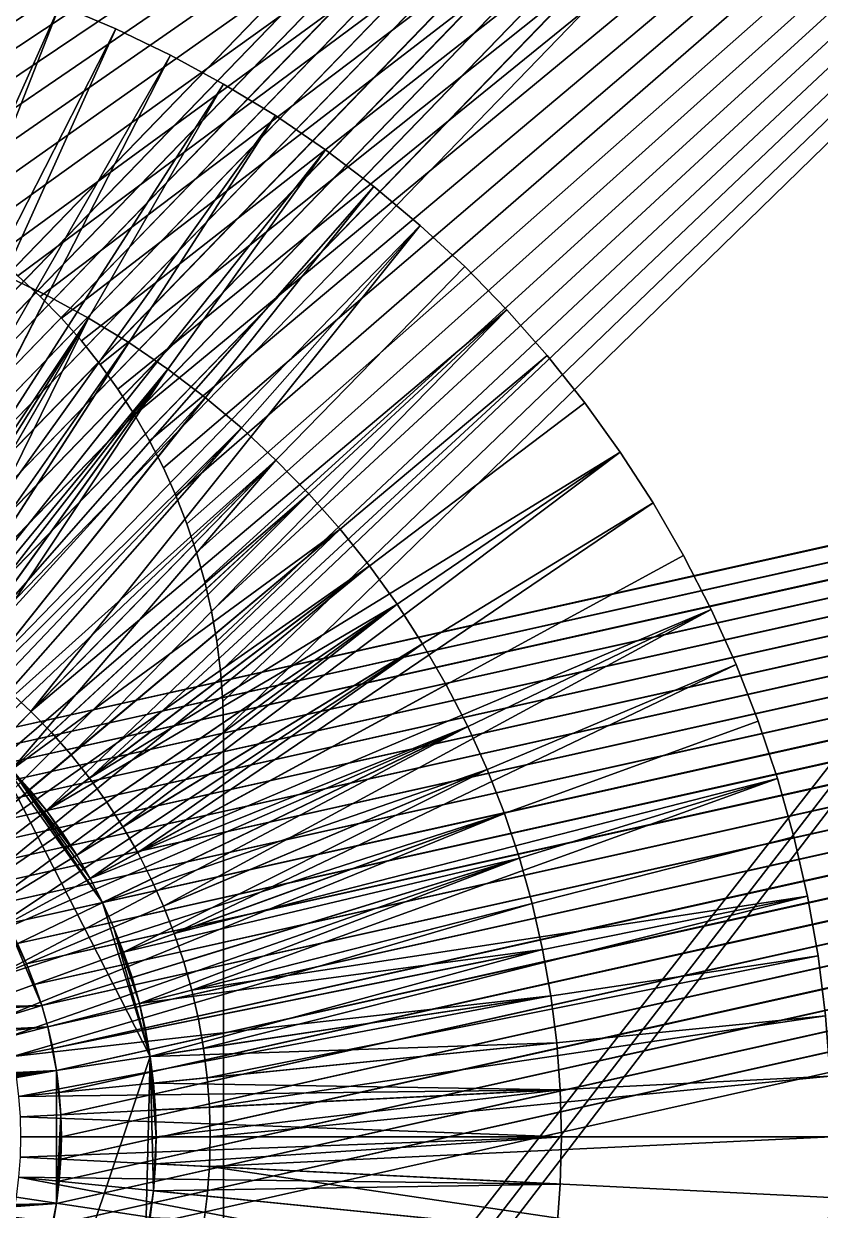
# Model space of a CAD drawing. Header units: millimetres. Extents: x 0 to 520, y -2 to 382.
# Drawn here: x 336.51 to 339.458, y 36.728 to 41.12 of the extents above; entities that cross this region are included whole.
import ezdxf

# ---------------------------------------------------------------- set-up
doc = ezdxf.new("R2010")
doc.units = ezdxf.units.MM

msp = doc.modelspace()

# ---------------------------------------------------------------- linework, layer by layer
at = {"layer": 'BRASS', "color": 52}
for points in [[(509.2, 369.2, 103), (10.8, 369.2, 103), (10.8, 10.8, 103)], [(509.2, 369.2, 103), (10.8, 10.8, 103), (509.2, 10.8, 103)], [(334.9589, 38.6495, 86), (334.9589, 341.3505, 86), (481.35, 190, 86)], [(334.9589, 38.6495, 86), (481.35, 190, 86), (481.3521, 189.9178, 86)], [(334.9589, 38.6495, 86), (481.3521, 189.9178, 86), (335.0411, 38.6495, 86)], [(335.0411, 38.6495, 86), (481.3521, 189.9178, 86), (481.3582, 189.8357, 86)], [(335.0411, 38.6495, 86), (481.3582, 189.8357, 86), (335.1233, 38.6454, 86)], [(335.1233, 38.6454, 86), (481.3582, 189.8357, 86), (481.3684, 189.7541, 86)], [(335.1233, 38.6454, 86), (481.3684, 189.7541, 86), (335.2052, 38.6372, 86)], [(335.2052, 38.6372, 86), (481.3684, 189.7541, 86), (481.3827, 189.6731, 86)], [(335.2052, 38.6372, 86), (481.3827, 189.6731, 86), (335.2865, 38.6249, 86)], [(335.2865, 38.6249, 86), (481.3827, 189.6731, 86), (481.401, 189.5929, 86)], [(335.2865, 38.6249, 86), (481.401, 189.5929, 86), (335.3672, 38.6086, 86)], [(335.3672, 38.6086, 86), (481.401, 189.5929, 86), (481.4233, 189.5137, 86)], [(335.3672, 38.6086, 86), (481.4233, 189.5137, 86), (335.4469, 38.5883, 86)], [(335.4469, 38.5883, 86), (481.4233, 189.5137, 86), (481.4495, 189.4357, 86)], [(335.4469, 38.5883, 86), (481.4495, 189.4357, 86), (335.5255, 38.5641, 86)], [(335.5255, 38.5641, 86), (481.4495, 189.4357, 86), (481.4796, 189.3591, 86)], [(335.5255, 38.5641, 86), (481.4796, 189.3591, 86), (335.6028, 38.5359, 86)], [(335.6028, 38.5359, 86), (481.4796, 189.3591, 86), (481.5134, 189.2841, 86)], [(335.6028, 38.5359, 86), (481.5134, 189.2841, 86), (335.6786, 38.504, 86)], [(335.6786, 38.504, 86), (481.5134, 189.2841, 86), (481.5509, 189.2109, 86)], [(335.6786, 38.504, 86), (481.5509, 189.2109, 86), (335.7527, 38.4683, 86)], [(335.7527, 38.4683, 86), (481.5509, 189.2109, 86), (481.5921, 189.1396, 86)], [(335.7527, 38.4683, 86), (481.5921, 189.1396, 86), (335.825, 38.4289, 86)], [(335.825, 38.4289, 86), (481.5921, 189.1396, 86), (481.6367, 189.0705, 86)], [(335.825, 38.4289, 86), (481.6367, 189.0705, 86), (335.8952, 38.386, 86)], [(335.8952, 38.386, 86), (481.6367, 189.0705, 86), (481.6367, 70.9295, 86)], [(335.8952, 38.386, 86), (481.6367, 70.9295, 86), (481.5921, 70.8604, 86)], [(335.8952, 38.386, 86), (481.5921, 70.8604, 86), (335.9632, 38.3397, 86)], [(335.9632, 38.3397, 86), (481.5921, 70.8604, 86), (481.5509, 70.7891, 86)], [(335.9632, 38.3397, 86), (481.5509, 70.7891, 86), (336.0288, 38.29, 86)], [(336.0288, 38.29, 86), (481.5509, 70.7891, 86), (481.5134, 70.7159, 86)], [(336.0288, 38.29, 86), (481.5134, 70.7159, 86), (336.0918, 38.2371, 86)], [(336.0918, 38.2371, 86), (481.5134, 70.7159, 86), (481.4796, 70.6409, 86)], [(336.0918, 38.2371, 86), (481.4796, 70.6409, 86), (336.1521, 38.1812, 86)], [(336.1521, 38.1812, 86), (481.4796, 70.6409, 86), (481.4495, 70.5643, 86)], [(336.1521, 38.1812, 86), (481.4495, 70.5643, 86), (336.2095, 38.1223, 86)], [(336.2095, 38.1223, 86), (481.4495, 70.5643, 86), (481.4233, 70.4863, 86)], [(336.2095, 38.1223, 86), (481.4233, 70.4863, 86), (336.264, 38.0606, 86)], [(336.264, 38.0606, 86), (481.4233, 70.4863, 86), (481.401, 70.4071, 86)], [(336.264, 38.0606, 86), (481.401, 70.4071, 86), (336.3153, 37.9963, 86)], [(336.3153, 37.9963, 86), (481.401, 70.4071, 86), (481.3827, 70.3269, 86)], [(336.3153, 37.9963, 86), (481.3827, 70.3269, 86), (336.3633, 37.9295, 86)], [(336.3633, 37.9295, 86), (481.3827, 70.3269, 86), (481.3684, 70.2459, 86)], [(336.3633, 37.9295, 86), (481.3684, 70.2459, 86), (336.4079, 37.8604, 86)], [(336.4079, 37.8604, 86), (481.3684, 70.2459, 86), (481.3582, 70.1643, 86)], [(336.4079, 37.8604, 86), (481.3582, 70.1643, 86), (336.4491, 37.7891, 86)], [(336.4491, 37.7891, 86), (481.3582, 70.1643, 86), (481.3521, 70.0822, 86)], [(336.4491, 37.7891, 86), (481.3521, 70.0822, 86), (336.4866, 37.7159, 86)], [(336.4866, 37.7159, 86), (481.3521, 70.0822, 86), (481.35, 70, 86)], [(336.4866, 37.7159, 86), (481.35, 70, 86), (336.5204, 37.6409, 86)], [(336.5204, 37.6409, 86), (481.35, 70, 86), (481.3521, 69.9178, 86)], [(336.5204, 37.6409, 86), (481.3521, 69.9178, 86), (336.5505, 37.5643, 86)], [(336.5505, 37.5643, 86), (481.3521, 69.9178, 86), (481.3582, 69.8357, 86)], [(336.5505, 37.5643, 86), (481.3582, 69.8357, 86), (336.5767, 37.4863, 86)], [(336.5767, 37.4863, 86), (481.3582, 69.8357, 86), (481.3684, 69.7541, 86)], [(336.5767, 37.4863, 86), (481.3684, 69.7541, 86), (336.599, 37.4071, 86)], [(336.599, 37.4071, 86), (481.3684, 69.7541, 86), (481.3827, 69.6731, 86)], [(336.599, 37.4071, 86), (481.3827, 69.6731, 86), (336.6173, 37.3269, 86)], [(336.6173, 37.3269, 86), (481.3827, 69.6731, 86), (481.401, 69.5929, 86)], [(336.6173, 37.3269, 86), (481.401, 69.5929, 86), (336.6316, 37.2459, 86)], [(336.6316, 37.2459, 86), (481.401, 69.5929, 86), (481.4233, 69.5137, 86)], [(336.6316, 37.2459, 86), (481.4233, 69.5137, 86), (336.6418, 37.1643, 86)], [(336.6418, 37.1643, 86), (481.4233, 69.5137, 86), (481.4495, 69.4357, 86)], [(336.6418, 37.1643, 86), (481.4495, 69.4357, 86), (336.6479, 37.0822, 86)], [(336.6479, 37.0822, 86), (481.4495, 69.4357, 86), (481.4796, 69.3591, 86)], [(336.6479, 37.0822, 86), (481.4796, 69.3591, 86), (336.65, 37, 86)], [(336.65, 37, 86), (481.4796, 69.3591, 86), (481.5134, 69.2841, 86)], [(336.65, 37, 86), (481.5134, 69.2841, 86), (336.6479, 36.9178, 86)], [(336.6479, 36.9178, 86), (481.5134, 69.2841, 86), (481.5509, 69.2109, 86)], [(336.6418, 36.8357, 86), (481.5509, 69.2109, 86), (481.5921, 69.1396, 86)], [(336.6479, 36.9178, 86), (481.5509, 69.2109, 86), (336.6418, 36.8357, 86)], [(336.6316, 36.7541, 86), (481.5921, 69.1396, 86), (481.6367, 69.0705, 86)], [(336.6418, 36.8357, 86), (481.5921, 69.1396, 86), (336.6316, 36.7541, 86)], [(336.6173, 36.6731, 86), (481.6367, 69.0705, 86), (481.6847, 69.0037, 86)], [(336.6316, 36.7541, 86), (481.6367, 69.0705, 86), (336.6173, 36.6731, 86)], [(336.599, 36.5929, 86), (481.6847, 69.0037, 86), (499.5, 20.5, 86)], [(336.6173, 36.6731, 86), (481.6847, 69.0037, 86), (336.599, 36.5929, 86)], [(333.401, 37.4071, 92), (336.4491, 37.7891, 92), (336.5767, 37.4863, 92)], [(336.5204, 37.6409, 92), (336.4491, 37.7891, 92), (336.4866, 37.7159, 92)], [(336.5767, 37.4863, 92), (336.4491, 37.7891, 92), (336.5204, 37.6409, 92)], [(336.5204, 37.6409, 86), (336.5204, 37.6409, 92), (336.4866, 37.7159, 86)], [(336.5204, 37.6409, 92), (336.4866, 37.7159, 92), (336.4866, 37.7159, 86)], [(336.5505, 37.5643, 86), (336.5204, 37.6409, 92), (336.5204, 37.6409, 86)], [(336.5505, 37.5643, 92), (336.5204, 37.6409, 92), (336.5505, 37.5643, 86)], [(336.5767, 37.4863, 92), (336.5204, 37.6409, 92), (336.5505, 37.5643, 92)], [(336.5767, 37.4863, 86), (336.5767, 37.4863, 92), (336.5505, 37.5643, 86)], [(336.5767, 37.4863, 92), (336.5505, 37.5643, 92), (336.5505, 37.5643, 86)], [(333.3684, 37.2459, 92), (336.5767, 37.4863, 92), (336.599, 37.4071, 92)], [(333.3827, 37.3269, 92), (336.5767, 37.4863, 92), (333.3684, 37.2459, 92)], [(333.401, 37.4071, 92), (336.5767, 37.4863, 92), (333.3827, 37.3269, 92)], [(336.599, 37.4071, 86), (336.599, 37.4071, 92), (336.5767, 37.4863, 86)], [(336.599, 37.4071, 92), (336.5767, 37.4863, 92), (336.5767, 37.4863, 86)], [(333.3684, 37.2459, 92), (336.599, 37.4071, 92), (333.3521, 37.0822, 92)], [(333.3521, 37.0822, 92), (336.599, 37.4071, 92), (336.6316, 37.2459, 92)], [(336.6173, 37.3269, 86), (336.6173, 37.3269, 92), (336.599, 37.4071, 86)], [(336.6173, 37.3269, 92), (336.599, 37.4071, 92), (336.599, 37.4071, 86)], [(336.6316, 37.2459, 92), (336.599, 37.4071, 92), (336.6173, 37.3269, 92)], [(336.6316, 37.2459, 86), (336.6316, 37.2459, 92), (336.6173, 37.3269, 86)], [(336.6316, 37.2459, 92), (336.6173, 37.3269, 92), (336.6173, 37.3269, 86)], [(333.3521, 37.0822, 92), (336.6316, 37.2459, 92), (333.35, 37, 92)], [(333.35, 37, 92), (336.6316, 37.2459, 92), (333.3521, 36.9178, 92)], [(333.3521, 36.9178, 92), (336.6316, 37.2459, 92), (333.3582, 36.8357, 92)], [(333.3582, 36.8357, 92), (336.6316, 37.2459, 92), (333.3684, 36.7541, 92)], [(333.3684, 36.7541, 92), (336.6316, 37.2459, 92), (333.3827, 36.6731, 92)], [(333.3827, 36.6731, 92), (336.6316, 37.2459, 92), (336.6316, 36.7541, 92)], [(336.6418, 37.1643, 86), (336.6418, 37.1643, 92), (336.6316, 37.2459, 86)], [(336.6418, 37.1643, 92), (336.6316, 37.2459, 92), (336.6316, 37.2459, 86)], [(336.6479, 37.0822, 92), (336.6316, 37.2459, 92), (336.6418, 37.1643, 92)], [(336.6316, 36.7541, 92), (336.6316, 37.2459, 92), (336.6479, 37.0822, 92)], [(336.6479, 37.0822, 86), (336.6418, 37.1643, 92), (336.6418, 37.1643, 86)], [(336.6479, 37.0822, 92), (336.6418, 37.1643, 92), (336.6479, 37.0822, 86)], [(336.6316, 36.7541, 92), (336.6479, 37.0822, 92), (336.6418, 36.8357, 92)], [(336.6418, 36.8357, 92), (336.6479, 37.0822, 92), (336.65, 37, 92)], [(336.65, 37, 92), (336.6479, 37.0822, 92), (336.65, 37, 86)], [(336.65, 37, 86), (336.6479, 37.0822, 92), (336.6479, 37.0822, 86)], [(336.6418, 36.8357, 92), (336.65, 37, 92), (336.6479, 36.9178, 92)], [(336.6479, 36.9178, 86), (336.65, 37, 92), (336.65, 37, 86)], [(336.6479, 36.9178, 92), (336.65, 37, 92), (336.6479, 36.9178, 86)], [(336.6418, 36.8357, 92), (336.6479, 36.9178, 92), (336.6418, 36.8357, 86)], [(336.6418, 36.8357, 86), (336.6479, 36.9178, 92), (336.6479, 36.9178, 86)], [(336.6316, 36.7541, 86), (336.6418, 36.8357, 92), (336.6418, 36.8357, 86)], [(336.6316, 36.7541, 92), (336.6418, 36.8357, 92), (336.6316, 36.7541, 86)], [(333.3827, 36.6731, 92), (336.6316, 36.7541, 92), (333.401, 36.5929, 92)], [(333.401, 36.5929, 92), (336.6316, 36.7541, 92), (333.4233, 36.5137, 92)], [(333.4233, 36.5137, 92), (336.6316, 36.7541, 92), (336.599, 36.5929, 92)], [(336.599, 36.5929, 92), (336.6316, 36.7541, 92), (336.6173, 36.6731, 92)], [(336.6173, 36.6731, 92), (336.6316, 36.7541, 92), (336.6173, 36.6731, 86)], [(336.6173, 36.6731, 86), (336.6316, 36.7541, 92), (336.6316, 36.7541, 86)]]:
    msp.add_3dface(points, dxfattribs=at)
at = {"layer": 'STEEL', "color": 8}
for points in [[(323, 48, 83), (347, 48, 83), (335.0561, 40.7493, 83)], [(347, 48, 86), (323, 48, 86), (335.0561, 40.7493, 86)], [(335.0561, 40.7493, 83), (347, 48, 83), (335.1681, 40.7437, 83)], [(347, 48, 86), (335.0561, 40.7493, 86), (335.1681, 40.7437, 86)], [(335.1681, 40.7437, 83), (347, 48, 83), (335.2798, 40.7325, 83)], [(347, 48, 86), (335.1681, 40.7437, 86), (335.2798, 40.7325, 86)], [(335.2798, 40.7325, 83), (347, 48, 83), (335.3907, 40.7158, 83)], [(347, 48, 86), (335.2798, 40.7325, 86), (335.3907, 40.7158, 86)], [(335.3907, 40.7158, 83), (347, 48, 83), (335.5007, 40.6936, 83)], [(347, 48, 86), (335.3907, 40.7158, 86), (335.5007, 40.6936, 86)], [(335.5007, 40.6936, 83), (347, 48, 83), (335.6094, 40.6659, 83)], [(347, 48, 86), (335.5007, 40.6936, 86), (335.6094, 40.6659, 86)], [(335.6094, 40.6659, 83), (347, 48, 83), (335.7166, 40.6328, 83)], [(347, 48, 86), (335.6094, 40.6659, 86), (335.7166, 40.6328, 86)], [(335.7166, 40.6328, 83), (347, 48, 83), (335.822, 40.5945, 83)], [(347, 48, 86), (335.7166, 40.6328, 86), (335.822, 40.5945, 86)], [(335.822, 40.5945, 83), (347, 48, 83), (335.9254, 40.5509, 83)], [(347, 48, 86), (335.822, 40.5945, 86), (335.9254, 40.5509, 86)], [(335.9254, 40.5509, 83), (347, 48, 83), (336.0265, 40.5022, 83)], [(347, 48, 86), (335.9254, 40.5509, 86), (336.0265, 40.5022, 86)], [(336.0265, 40.5022, 83), (347, 48, 83), (336.125, 40.4486, 83)], [(347, 48, 86), (336.0265, 40.5022, 86), (336.125, 40.4486, 86)], [(336.125, 40.4486, 83), (347, 48, 83), (336.2207, 40.3901, 83)], [(347, 48, 86), (336.125, 40.4486, 86), (336.2207, 40.3901, 86)], [(336.2207, 40.3901, 83), (347, 48, 83), (336.3134, 40.3269, 83)], [(347, 48, 86), (336.2207, 40.3901, 86), (336.3134, 40.3269, 86)], [(336.3134, 40.3269, 83), (347, 48, 83), (336.4029, 40.2591, 83)], [(347, 48, 86), (336.3134, 40.3269, 86), (336.4029, 40.2591, 86)], [(336.4029, 40.2591, 83), (347, 48, 83), (336.4888, 40.187, 83)], [(347, 48, 86), (336.4029, 40.2591, 86), (336.4888, 40.187, 86)], [(336.4888, 40.187, 83), (347, 48, 83), (336.571, 40.1107, 83)], [(347, 48, 86), (336.4888, 40.187, 86), (336.571, 40.1107, 86)], [(336.571, 40.1107, 83), (347, 48, 83), (336.6494, 40.0304, 83)], [(347, 48, 86), (336.571, 40.1107, 86), (336.6494, 40.0304, 86)], [(336.6494, 40.0304, 83), (347, 48, 83), (336.7236, 39.9463, 83)], [(347, 48, 86), (336.6494, 40.0304, 86), (336.7236, 39.9463, 86)], [(336.7236, 39.9463, 83), (347, 48, 83), (336.7935, 39.8586, 83)], [(347, 48, 86), (336.7236, 39.9463, 86), (336.7935, 39.8586, 86)], [(336.7935, 39.8586, 83), (347, 48, 83), (336.859, 39.7675, 83)], [(347, 48, 86), (336.7935, 39.8586, 86), (336.859, 39.7675, 86)], [(336.859, 39.7675, 83), (347, 48, 83), (336.9199, 39.6732, 83)], [(347, 48, 86), (336.859, 39.7675, 86), (336.9199, 39.6732, 86)], [(336.9199, 39.6732, 83), (347, 48, 83), (336.976, 39.5761, 83)], [(347, 48, 86), (336.9199, 39.6732, 86), (336.976, 39.5761, 86)], [(336.976, 39.5761, 83), (347, 48, 83), (337.0272, 39.4762, 83)], [(347, 48, 86), (336.976, 39.5761, 86), (337.0272, 39.4762, 86)], [(337.0272, 39.4762, 83), (347, 48, 83), (337.0733, 39.374, 83)], [(347, 48, 86), (337.0272, 39.4762, 86), (337.0733, 39.374, 86)], [(337.0733, 39.374, 83), (347, 48, 83), (337.1143, 39.2695, 83)], [(347, 48, 86), (337.0733, 39.374, 86), (337.1143, 39.2695, 86)], [(337.1143, 39.2695, 83), (347, 48, 83), (337.15, 39.1632, 83)], [(347, 48, 86), (337.1143, 39.2695, 86), (337.15, 39.1632, 86)], [(337.15, 39.1632, 83), (347, 48, 83), (337.1804, 39.0552, 83)], [(347, 48, 86), (337.15, 39.1632, 86), (337.1804, 39.0552, 86)], [(337.1804, 39.0552, 83), (347, 48, 83), (337.2054, 38.9458, 83)], [(347, 48, 86), (337.1804, 39.0552, 86), (337.2054, 38.9458, 86)], [(337.2054, 38.9458, 83), (347, 48, 83), (337.2249, 38.8353, 83)], [(347, 48, 86), (337.2054, 38.9458, 86), (337.2249, 38.8353, 86)], [(337.2249, 38.8353, 83), (347, 48, 83), (337.2388, 38.724, 83)], [(347, 48, 86), (337.2249, 38.8353, 86), (337.2388, 38.724, 86)], [(337.2388, 38.724, 83), (347, 48, 83), (337.2472, 38.6122, 83)], [(347, 48, 86), (337.2472, 35.3878, 86), (337.2388, 35.276, 86)], [(347, 48, 86), (337.2388, 38.724, 86), (337.2472, 38.6122, 86)], [(347, 48, 86), (337.2388, 35.276, 86), (347, 20, 86)], [(337.2472, 38.6122, 83), (347, 48, 83), (337.25, 38.5, 83)], [(347, 48, 86), (337.25, 35.5, 86), (337.2472, 35.3878, 86)], [(347, 48, 86), (337.2472, 38.6122, 86), (337.25, 38.5, 86)], [(337.25, 38.5, 83), (347, 48, 83), (337.25, 35.5, 83)], [(337.25, 35.5, 83), (347, 48, 83), (347, 23, 83)], [(347, 48, 86), (337.25, 38.5, 86), (337.25, 35.5, 86)], [(336.644, 41.1889, 83), (336.4332, 41.2657, 83), (335.7007, 39.0854, 83)], [(336.4332, 41.2657, 82), (336.644, 41.1889, 82), (335.7007, 39.0854, 82)], [(336.644, 41.1889, 83), (335.7007, 39.0854, 83), (335.8038, 39.0479, 83)], [(335.7007, 39.0854, 82), (336.644, 41.1889, 82), (335.8038, 39.0479, 82)], [(336.8508, 41.1018, 83), (336.644, 41.1889, 83), (335.8038, 39.0479, 83)], [(336.644, 41.1889, 82), (336.8508, 41.1018, 82), (335.8038, 39.0479, 82)], [(336.644, 41.1889, 83), (336.8508, 41.1018, 82), (336.644, 41.1889, 82)], [(336.644, 41.1889, 83), (336.8508, 41.1018, 83), (336.8508, 41.1018, 82)], [(336.8508, 41.1018, 83), (335.8038, 39.0479, 83), (335.9048, 39.0053, 83)], [(335.8038, 39.0479, 82), (336.8508, 41.1018, 82), (335.9048, 39.0053, 82)], [(337.0529, 41.0044, 83), (336.8508, 41.1018, 83), (335.9048, 39.0053, 83)], [(336.8508, 41.1018, 82), (337.0529, 41.0044, 82), (335.9048, 39.0053, 82)], [(336.8508, 41.1018, 83), (337.0529, 41.0044, 82), (336.8508, 41.1018, 82)], [(336.8508, 41.1018, 83), (337.0529, 41.0044, 83), (337.0529, 41.0044, 82)], [(337.0529, 41.0044, 83), (335.9048, 39.0053, 83), (336.0037, 38.9577, 83)], [(335.9048, 39.0053, 82), (337.0529, 41.0044, 82), (336.0037, 38.9577, 82)], [(337.25, 40.8971, 83), (337.0529, 41.0044, 83), (336.0037, 38.9577, 83)], [(337.0529, 41.0044, 82), (337.25, 40.8971, 82), (336.0037, 38.9577, 82)], [(337.0529, 41.0044, 83), (337.25, 40.8971, 83), (337.25, 40.8971, 82)], [(337.0529, 41.0044, 83), (337.25, 40.8971, 82), (337.0529, 41.0044, 82)], [(337.25, 40.8971, 83), (336.0037, 38.9577, 83), (336.1, 38.9053, 83)], [(336.0037, 38.9577, 82), (337.25, 40.8971, 82), (336.1, 38.9053, 82)], [(337.4415, 40.7801, 83), (337.25, 40.8971, 83), (336.1, 38.9053, 83)], [(337.25, 40.8971, 82), (337.4415, 40.7801, 82), (336.1, 38.9053, 82)], [(337.4415, 40.7801, 83), (337.4415, 40.7801, 82), (337.25, 40.8971, 82)], [(337.25, 40.8971, 83), (337.4415, 40.7801, 83), (337.25, 40.8971, 82)], [(337.4415, 40.7801, 83), (336.1, 38.9053, 83), (336.1936, 38.8481, 83)], [(336.1, 38.9053, 82), (337.4415, 40.7801, 82), (336.1936, 38.8481, 82)], [(337.6268, 40.6537, 83), (337.4415, 40.7801, 83), (336.1936, 38.8481, 83)], [(337.4415, 40.7801, 82), (337.6268, 40.6537, 82), (336.1936, 38.8481, 82)], [(337.6268, 40.6537, 83), (337.6268, 40.6537, 82), (337.4415, 40.7801, 82)], [(337.4415, 40.7801, 83), (337.6268, 40.6537, 83), (337.4415, 40.7801, 82)], [(337.6268, 40.6537, 83), (336.1936, 38.8481, 83), (336.2842, 38.7863, 83)], [(336.1936, 38.8481, 82), (337.6268, 40.6537, 82), (336.2842, 38.7863, 82)], [(337.8057, 40.5182, 83), (337.6268, 40.6537, 83), (336.2842, 38.7863, 83)], [(337.6268, 40.6537, 82), (337.8057, 40.5182, 82), (336.2842, 38.7863, 82)], [(337.6268, 40.6537, 83), (337.8057, 40.5182, 83), (337.8057, 40.5182, 82)], [(337.6268, 40.6537, 83), (337.8057, 40.5182, 82), (337.6268, 40.6537, 82)], [(337.8057, 40.5182, 83), (336.2842, 38.7863, 83), (336.3717, 38.72, 83)], [(336.2842, 38.7863, 82), (337.8057, 40.5182, 82), (336.3717, 38.72, 82)], [(337.9776, 40.374, 83), (337.8057, 40.5182, 83), (336.3717, 38.72, 83)], [(337.8057, 40.5182, 82), (337.9776, 40.374, 82), (336.3717, 38.72, 82)], [(337.8057, 40.5182, 83), (337.9776, 40.374, 83), (337.9776, 40.374, 82)], [(337.8057, 40.5182, 83), (337.9776, 40.374, 82), (337.8057, 40.5182, 82)], [(337.9776, 40.374, 83), (336.3717, 38.72, 83), (336.4557, 38.6495, 83)], [(336.3717, 38.72, 82), (337.9776, 40.374, 82), (336.4557, 38.6495, 82)], [(337.9776, 40.374, 83), (336.4557, 38.6495, 83), (336.5361, 38.5749, 83)], [(336.4557, 38.6495, 82), (337.9776, 40.374, 82), (336.5361, 38.5749, 82)], [(338.1421, 40.2214, 83), (337.9776, 40.374, 83), (336.5361, 38.5749, 83)], [(337.9776, 40.374, 82), (338.1421, 40.2214, 82), (336.5361, 38.5749, 82)], [(337.9776, 40.374, 83), (338.1421, 40.2214, 83), (338.1421, 40.2214, 82)], [(337.9776, 40.374, 83), (338.1421, 40.2214, 82), (337.9776, 40.374, 82)], [(336.4395, 40.1903, 78.5), (336.5967, 40.1146, 78.5), (335.6843, 38.3348, 78.5)], [(336.5967, 40.1146, 82), (336.4395, 40.1903, 82), (335.9124, 38.7797, 82)], [(336.4395, 40.1903, 82), (336.5967, 40.1146, 78.5), (336.4395, 40.1903, 78.5)], [(336.4395, 40.1903, 82), (336.5967, 40.1146, 82), (336.5967, 40.1146, 78.5)], [(336.571, 40.1107, 83), (336.4888, 40.187, 86), (336.4888, 40.187, 83)], [(336.571, 40.1107, 86), (336.4888, 40.187, 86), (336.571, 40.1107, 83)], [(338.1421, 40.2214, 83), (336.5361, 38.5749, 83), (338.2987, 40.0608, 83)], [(336.5361, 38.5749, 82), (338.1421, 40.2214, 82), (338.2987, 40.0608, 82)], [(338.1421, 40.2214, 83), (338.2987, 40.0608, 83), (338.2987, 40.0608, 82)], [(338.1421, 40.2214, 83), (338.2987, 40.0608, 82), (338.1421, 40.2214, 82)], [(336.5967, 40.1146, 78.5), (336.75, 40.0311, 78.5), (335.6843, 38.3348, 78.5)], [(336.75, 40.0311, 82), (336.5967, 40.1146, 82), (335.9124, 38.7797, 82)], [(336.6494, 40.0304, 83), (336.571, 40.1107, 86), (336.571, 40.1107, 83)], [(336.6494, 40.0304, 86), (336.571, 40.1107, 86), (336.6494, 40.0304, 83)], [(336.5967, 40.1146, 82), (336.75, 40.0311, 82), (336.75, 40.0311, 78.5)], [(336.5967, 40.1146, 82), (336.75, 40.0311, 78.5), (336.5967, 40.1146, 78.5)], [(338.2987, 40.0608, 83), (336.5361, 38.5749, 83), (336.6127, 38.4964, 83)], [(336.5361, 38.5749, 82), (338.2987, 40.0608, 82), (336.6127, 38.4964, 82)], [(338.2987, 40.0608, 83), (336.6127, 38.4964, 83), (336.6853, 38.4141, 83)], [(336.6127, 38.4964, 82), (338.2987, 40.0608, 82), (336.6853, 38.4141, 82)], [(338.2987, 40.0608, 83), (336.6853, 38.4141, 83), (338.4472, 39.8925, 83)], [(336.6853, 38.4141, 82), (338.2987, 40.0608, 82), (338.4472, 39.8925, 82)], [(338.2987, 40.0608, 83), (338.4472, 39.8925, 83), (338.4472, 39.8925, 82)], [(338.2987, 40.0608, 83), (338.4472, 39.8925, 82), (338.2987, 40.0608, 82)], [(335.6843, 38.3348, 78.5), (336.75, 40.0311, 78.5), (335.75, 38.299, 78.5)], [(336.75, 40.0311, 78.5), (336.8989, 39.9401, 78.5), (335.75, 38.299, 78.5)], [(336.75, 40.0311, 82), (335.9124, 38.7797, 82), (336, 38.7321, 82)], [(336.75, 40.0311, 82), (336, 38.7321, 82), (336.0851, 38.6801, 82)], [(336.8989, 39.9401, 82), (336.75, 40.0311, 82), (336.0851, 38.6801, 82)], [(336.7236, 39.9463, 83), (336.6494, 40.0304, 86), (336.6494, 40.0304, 83)], [(336.7236, 39.9463, 86), (336.6494, 40.0304, 86), (336.7236, 39.9463, 83)], [(336.75, 40.0311, 82), (336.8989, 39.9401, 82), (336.8989, 39.9401, 78.5)], [(336.75, 40.0311, 82), (336.8989, 39.9401, 78.5), (336.75, 40.0311, 78.5)], [(335.75, 38.299, 78.5), (336.8989, 39.9401, 78.5), (335.8138, 38.26, 78.5)], [(336.8989, 39.9401, 78.5), (337.0431, 39.8418, 78.5), (335.8138, 38.26, 78.5)], [(337.0431, 39.8418, 82), (336.8989, 39.9401, 82), (336.0851, 38.6801, 82)], [(336.7935, 39.8586, 83), (336.7236, 39.9463, 86), (336.7236, 39.9463, 83)], [(336.7935, 39.8586, 86), (336.7236, 39.9463, 86), (336.7935, 39.8586, 83)], [(336.8989, 39.9401, 82), (337.0431, 39.8418, 82), (337.0431, 39.8418, 78.5)], [(336.8989, 39.9401, 82), (337.0431, 39.8418, 78.5), (336.8989, 39.9401, 78.5)], [(338.4472, 39.8925, 83), (336.6853, 38.4141, 83), (336.7537, 38.3284, 83)], [(336.6853, 38.4141, 82), (338.4472, 39.8925, 82), (336.7537, 38.3284, 82)], [(338.4472, 39.8925, 83), (336.7537, 38.3284, 83), (338.5871, 39.7171, 83)], [(336.7537, 38.3284, 82), (338.4472, 39.8925, 82), (338.5871, 39.7171, 82)], [(338.4472, 39.8925, 83), (338.5871, 39.7171, 83), (338.5871, 39.7171, 82)], [(338.4472, 39.8925, 83), (338.5871, 39.7171, 82), (338.4472, 39.8925, 82)], [(335.8138, 38.26, 78.5), (337.0431, 39.8418, 78.5), (335.8756, 38.2179, 78.5)], [(335.8756, 38.2179, 78.5), (337.0431, 39.8418, 78.5), (335.9352, 38.1727, 78.5)], [(337.0431, 39.8418, 78.5), (337.1822, 39.7364, 78.5), (335.9352, 38.1727, 78.5)], [(337.0431, 39.8418, 82), (336.0851, 38.6801, 82), (336.1675, 38.6239, 82)], [(337.1822, 39.7364, 82), (337.0431, 39.8418, 82), (336.1675, 38.6239, 82)], [(336.859, 39.7675, 83), (336.7935, 39.8586, 86), (336.7935, 39.8586, 83)], [(336.859, 39.7675, 86), (336.7935, 39.8586, 86), (336.859, 39.7675, 83)], [(337.0431, 39.8418, 82), (337.1822, 39.7364, 82), (337.1822, 39.7364, 78.5)], [(337.0431, 39.8418, 82), (337.1822, 39.7364, 78.5), (337.0431, 39.8418, 78.5)], [(336.9199, 39.6732, 83), (336.859, 39.7675, 86), (336.859, 39.7675, 83)], [(336.9199, 39.6732, 86), (336.859, 39.7675, 86), (336.9199, 39.6732, 83)], [(337.1822, 39.7364, 78.5), (337.3159, 39.6242, 78.5), (335.9352, 38.1727, 78.5)], [(337.1822, 39.7364, 82), (336.1675, 38.6239, 82), (336.247, 38.5637, 82)], [(337.3159, 39.6242, 82), (337.1822, 39.7364, 82), (336.247, 38.5637, 82)], [(338.5871, 39.7171, 83), (336.7537, 38.3284, 83), (338.7181, 39.5349, 83)], [(336.7537, 38.3284, 82), (338.5871, 39.7171, 82), (338.7181, 39.5349, 82)], [(337.1822, 39.7364, 82), (337.3159, 39.6242, 82), (337.3159, 39.6242, 78.5)], [(337.1822, 39.7364, 82), (337.3159, 39.6242, 78.5), (337.1822, 39.7364, 78.5)], [(338.5871, 39.7171, 83), (338.7181, 39.5349, 83), (338.7181, 39.5349, 82)], [(338.5871, 39.7171, 83), (338.7181, 39.5349, 82), (338.5871, 39.7171, 82)], [(336.976, 39.5761, 83), (336.9199, 39.6732, 86), (336.9199, 39.6732, 83)], [(336.976, 39.5761, 86), (336.9199, 39.6732, 86), (336.976, 39.5761, 83)], [(335.9352, 38.1727, 78.5), (337.3159, 39.6242, 78.5), (335.9925, 38.1247, 78.5)], [(337.3159, 39.6242, 78.5), (337.4438, 39.5055, 78.5), (335.9925, 38.1247, 78.5)], [(337.3159, 39.6242, 82), (336.247, 38.5637, 82), (336.3234, 38.4996, 82)], [(337.4438, 39.5055, 82), (337.3159, 39.6242, 82), (336.3234, 38.4996, 82)], [(337.4438, 39.5055, 82), (337.4438, 39.5055, 78.5), (337.3159, 39.6242, 78.5)], [(337.3159, 39.6242, 82), (337.4438, 39.5055, 82), (337.3159, 39.6242, 78.5)], [(337.0272, 39.4762, 86), (336.976, 39.5761, 86), (337.0272, 39.4762, 83)], [(337.0272, 39.4762, 83), (336.976, 39.5761, 86), (336.976, 39.5761, 83)], [(338.7181, 39.5349, 83), (336.7537, 38.3284, 83), (336.8177, 38.2393, 83)], [(336.7537, 38.3284, 82), (338.7181, 39.5349, 82), (336.8177, 38.2393, 82)], [(338.7181, 39.5349, 83), (336.8177, 38.2393, 83), (336.8772, 38.1472, 83)], [(336.8177, 38.2393, 82), (338.7181, 39.5349, 82), (336.8772, 38.1472, 82)], [(338.7181, 39.5349, 83), (336.8772, 38.1472, 83), (338.8398, 39.3465, 83)], [(336.8772, 38.1472, 82), (338.7181, 39.5349, 82), (338.8398, 39.3465, 82)], [(338.7181, 39.5349, 83), (338.8398, 39.3465, 83), (338.8398, 39.3465, 82)], [(338.7181, 39.5349, 83), (338.8398, 39.3465, 82), (338.7181, 39.5349, 82)], [(335.9925, 38.1247, 78.5), (337.4438, 39.5055, 78.5), (336.0474, 38.0738, 78.5)], [(336.0474, 38.0738, 78.5), (337.4438, 39.5055, 78.5), (337.5657, 39.3806, 78.5)], [(337.4438, 39.5055, 82), (336.3234, 38.4996, 82), (336.3965, 38.4317, 82)], [(337.4438, 39.5055, 82), (336.3965, 38.4317, 82), (336.4661, 38.3603, 82)], [(337.4438, 39.5055, 82), (336.4661, 38.3603, 82), (337.5657, 39.3806, 82)], [(337.4438, 39.5055, 82), (337.5657, 39.3806, 82), (337.5657, 39.3806, 78.5)], [(337.4438, 39.5055, 82), (337.5657, 39.3806, 78.5), (337.4438, 39.5055, 78.5)], [(337.0733, 39.374, 83), (337.0733, 39.374, 86), (337.0272, 39.4762, 83)], [(337.0733, 39.374, 86), (337.0272, 39.4762, 86), (337.0272, 39.4762, 83)], [(336.0474, 38.0738, 78.5), (337.5657, 39.3806, 78.5), (336.0996, 38.0203, 78.5)], [(336.0996, 38.0203, 78.5), (337.5657, 39.3806, 78.5), (336.1491, 37.9642, 78.5)], [(336.1491, 37.9642, 78.5), (337.5657, 39.3806, 78.5), (337.6812, 39.2498, 78.5)], [(337.5657, 39.3806, 82), (336.4661, 38.3603, 82), (337.6812, 39.2498, 82)], [(337.1143, 39.2695, 86), (337.0733, 39.374, 86), (337.1143, 39.2695, 83)], [(337.1143, 39.2695, 83), (337.0733, 39.374, 86), (337.0733, 39.374, 83)], [(337.5657, 39.3806, 82), (337.6812, 39.2498, 82), (337.6812, 39.2498, 78.5)], [(337.5657, 39.3806, 82), (337.6812, 39.2498, 78.5), (337.5657, 39.3806, 78.5)], [(338.8398, 39.3465, 83), (336.8772, 38.1472, 83), (336.9321, 38.0522, 83)], [(336.8772, 38.1472, 82), (338.8398, 39.3465, 82), (336.9321, 38.0522, 82)], [(338.8398, 39.3465, 83), (336.9321, 38.0522, 83), (338.952, 39.1521, 83)], [(336.9321, 38.0522, 82), (338.8398, 39.3465, 82), (338.952, 39.1521, 82)], [(338.8398, 39.3465, 83), (338.952, 39.1521, 83), (338.952, 39.1521, 82)], [(338.8398, 39.3465, 83), (338.952, 39.1521, 82), (338.8398, 39.3465, 82)], [(337.15, 39.1632, 86), (337.1143, 39.2695, 86), (337.15, 39.1632, 83)], [(337.15, 39.1632, 83), (337.1143, 39.2695, 86), (337.1143, 39.2695, 83)], [(336.1491, 37.9642, 78.5), (337.6812, 39.2498, 78.5), (337.79, 39.1133, 78.5)], [(337.6812, 39.2498, 82), (336.4661, 38.3603, 82), (336.5321, 38.2856, 82)], [(337.6812, 39.2498, 82), (336.5321, 38.2856, 82), (336.5943, 38.2076, 82)], [(337.6812, 39.2498, 82), (336.5943, 38.2076, 82), (337.79, 39.1133, 82)], [(337.79, 39.1133, 82), (337.79, 39.1133, 78.5), (337.6812, 39.2498, 78.5)], [(337.6812, 39.2498, 82), (337.79, 39.1133, 82), (337.6812, 39.2498, 78.5)], [(338.952, 39.1521, 83), (336.9321, 38.0522, 83), (339.0544, 38.9525, 83)], [(336.9321, 38.0522, 82), (338.952, 39.1521, 82), (339.0544, 38.9525, 82)], [(337.1804, 39.0552, 83), (337.1804, 39.0552, 86), (337.15, 39.1632, 83)], [(337.1804, 39.0552, 86), (337.15, 39.1632, 86), (337.15, 39.1632, 83)], [(338.952, 39.1521, 83), (339.0544, 38.9525, 82), (338.952, 39.1521, 82)], [(338.952, 39.1521, 83), (339.0544, 38.9525, 83), (339.0544, 38.9525, 82)], [(336.1491, 37.9642, 78.5), (337.79, 39.1133, 78.5), (336.1957, 37.9057, 78.5)], [(336.1957, 37.9057, 78.5), (337.79, 39.1133, 78.5), (336.2394, 37.845, 78.5)], [(336.2394, 37.845, 78.5), (337.79, 39.1133, 78.5), (337.8918, 38.9716, 78.5)], [(337.79, 39.1133, 82), (336.5943, 38.2076, 82), (337.8918, 38.9716, 82)], [(337.79, 39.1133, 82), (337.8918, 38.9716, 82), (337.8918, 38.9716, 78.5)], [(337.79, 39.1133, 82), (337.8918, 38.9716, 78.5), (337.79, 39.1133, 78.5)], [(337.2054, 38.9458, 83), (337.2054, 38.9458, 86), (337.1804, 39.0552, 83)], [(337.2054, 38.9458, 86), (337.1804, 39.0552, 86), (337.1804, 39.0552, 83)], [(336.2394, 37.845, 78.5), (337.8918, 38.9716, 78.5), (336.2799, 37.7822, 78.5)], [(336.2799, 37.7822, 78.5), (337.8918, 38.9716, 78.5), (337.9865, 38.825, 78.5)], [(337.8918, 38.9716, 82), (336.5943, 38.2076, 82), (336.6525, 38.1266, 82)], [(337.8918, 38.9716, 82), (336.6525, 38.1266, 82), (336.7066, 38.0429, 82)], [(337.8918, 38.9716, 82), (336.7066, 38.0429, 82), (337.9865, 38.825, 82)], [(337.8918, 38.9716, 82), (337.9865, 38.825, 82), (337.9865, 38.825, 78.5)], [(337.8918, 38.9716, 82), (337.9865, 38.825, 78.5), (337.8918, 38.9716, 78.5)], [(339.0544, 38.9525, 83), (336.9321, 38.0522, 83), (336.9821, 37.9545, 83)], [(336.9321, 38.0522, 82), (339.0544, 38.9525, 82), (336.9821, 37.9545, 82)], [(339.0544, 38.9525, 83), (336.9821, 37.9545, 83), (337.0272, 37.8546, 83)], [(336.9821, 37.9545, 82), (339.0544, 38.9525, 82), (337.0272, 37.8546, 82)], [(339.0544, 38.9525, 83), (337.0272, 37.8546, 83), (339.1466, 38.748, 83)], [(337.0272, 37.8546, 82), (339.0544, 38.9525, 82), (339.1466, 38.748, 82)], [(337.2249, 38.8353, 86), (337.2054, 38.9458, 86), (337.2249, 38.8353, 83)], [(337.2249, 38.8353, 83), (337.2054, 38.9458, 86), (337.2054, 38.9458, 83)], [(339.0544, 38.9525, 83), (339.1466, 38.748, 82), (339.0544, 38.9525, 82)], [(339.0544, 38.9525, 83), (339.1466, 38.748, 83), (339.1466, 38.748, 82)], [(336.2799, 37.7822, 78.5), (337.9865, 38.825, 78.5), (336.3173, 37.7174, 78.5)], [(336.3173, 37.7174, 78.5), (337.9865, 38.825, 78.5), (338.0738, 38.6739, 78.5)], [(337.9865, 38.825, 82), (336.7066, 38.0429, 82), (336.7564, 37.9565, 82)], [(337.9865, 38.825, 82), (336.7564, 37.9565, 82), (338.0738, 38.6739, 82)], [(337.2388, 38.724, 83), (337.2388, 38.724, 86), (337.2249, 38.8353, 83)], [(337.2388, 38.724, 86), (337.2249, 38.8353, 86), (337.2249, 38.8353, 83)], [(337.9865, 38.825, 82), (338.0738, 38.6739, 82), (338.0738, 38.6739, 78.5)], [(337.9865, 38.825, 82), (338.0738, 38.6739, 78.5), (337.9865, 38.825, 78.5)], [(339.1466, 38.748, 83), (337.0272, 37.8546, 83), (337.0673, 37.7524, 83)], [(337.0272, 37.8546, 82), (339.1466, 38.748, 82), (337.0673, 37.7524, 82)], [(339.1466, 38.748, 83), (337.0673, 37.7524, 83), (339.2286, 38.5391, 83)], [(337.0673, 37.7524, 82), (339.1466, 38.748, 82), (339.2286, 38.5391, 82)], [(339.1466, 38.748, 83), (339.2286, 38.5391, 82), (339.1466, 38.748, 82)], [(339.1466, 38.748, 83), (339.2286, 38.5391, 83), (339.2286, 38.5391, 82)], [(337.2472, 38.6122, 86), (337.2388, 38.724, 86), (337.2472, 38.6122, 83)], [(337.2472, 38.6122, 83), (337.2388, 38.724, 86), (337.2388, 38.724, 83)], [(336.3173, 37.7174, 78.5), (338.0738, 38.6739, 78.5), (338.1534, 38.5186, 78.5)], [(336.5361, 38.5749, 83), (336.4557, 38.6495, 83), (336.5361, 38.5749, 82)], [(336.5361, 38.5749, 82), (336.4557, 38.6495, 83), (336.4557, 38.6495, 82)], [(338.0738, 38.6739, 82), (336.7564, 37.9565, 82), (338.1534, 38.5186, 82)], [(338.1534, 38.5186, 82), (338.1534, 38.5186, 78.5), (338.0738, 38.6739, 78.5)], [(338.0738, 38.6739, 82), (338.1534, 38.5186, 82), (338.0738, 38.6739, 78.5)], [(337.25, 38.5, 86), (337.2472, 38.6122, 86), (337.25, 38.5, 83)], [(337.25, 38.5, 83), (337.2472, 38.6122, 86), (337.2472, 38.6122, 83)], [(336.6127, 38.4964, 83), (336.5361, 38.5749, 83), (336.6127, 38.4964, 82)], [(336.6127, 38.4964, 82), (336.5361, 38.5749, 83), (336.5361, 38.5749, 82)], [(336.3173, 37.7174, 78.5), (338.1534, 38.5186, 78.5), (336.3515, 37.6508, 78.5)], [(336.3515, 37.6508, 78.5), (338.1534, 38.5186, 78.5), (336.3822, 37.5827, 78.5)], [(336.3822, 37.5827, 78.5), (338.1534, 38.5186, 78.5), (338.2252, 38.3595, 78.5)], [(338.1534, 38.5186, 82), (336.7564, 37.9565, 82), (336.8019, 37.8678, 82)], [(338.1534, 38.5186, 82), (336.8019, 37.8678, 82), (338.2252, 38.3595, 82)], [(339.2286, 38.5391, 83), (337.0673, 37.7524, 83), (339.3001, 38.3264, 83)], [(337.0673, 37.7524, 82), (339.2286, 38.5391, 82), (339.3001, 38.3264, 82)], [(338.1534, 38.5186, 82), (338.2252, 38.3595, 78.5), (338.1534, 38.5186, 78.5)], [(338.1534, 38.5186, 82), (338.2252, 38.3595, 82), (338.2252, 38.3595, 78.5)], [(339.2286, 38.5391, 83), (339.3001, 38.3264, 82), (339.2286, 38.5391, 82)], [(339.2286, 38.5391, 83), (339.3001, 38.3264, 83), (339.3001, 38.3264, 82)], [(336.6853, 38.4141, 83), (336.6127, 38.4964, 83), (336.6853, 38.4141, 82)], [(336.6853, 38.4141, 82), (336.6127, 38.4964, 83), (336.6127, 38.4964, 82)], [(337.25, 35.5, 83), (337.25, 35.5, 86), (337.25, 38.5, 83)], [(337.25, 38.5, 83), (337.25, 35.5, 86), (337.25, 38.5, 86)], [(336.3965, 38.4317, 90), (336.3965, 35.5683, 90), (336.9777, 37.2981, 90)], [(336.3965, 38.4317, 90), (336.8019, 37.8678, 90), (336.4661, 38.3603, 90)], [(336.3965, 38.4317, 90), (336.9777, 37.2981, 90), (336.8019, 37.8678, 90)], [(336.7537, 38.3284, 83), (336.6853, 38.4141, 83), (336.7537, 38.3284, 82)], [(336.7537, 38.3284, 82), (336.6853, 38.4141, 83), (336.6853, 38.4141, 82)], [(336.3822, 37.5827, 78.5), (338.2252, 38.3595, 78.5), (338.2889, 38.1971, 78.5)], [(336.4661, 38.3603, 90), (336.5321, 38.2856, 90), (336.5321, 38.2856, 82)], [(336.4661, 38.3603, 90), (336.5321, 38.2856, 82), (336.4661, 38.3603, 82)], [(336.4661, 38.3603, 90), (336.8019, 37.8678, 90), (336.7564, 37.9565, 90)], [(336.4661, 38.3603, 90), (336.7564, 37.9565, 90), (336.7066, 38.0429, 90)], [(336.4661, 38.3603, 90), (336.5943, 38.2076, 90), (336.5321, 38.2856, 90)], [(336.4661, 38.3603, 90), (336.7066, 38.0429, 90), (336.5943, 38.2076, 90)], [(338.2252, 38.3595, 82), (336.8019, 37.8678, 82), (336.843, 37.7769, 82)], [(338.2252, 38.3595, 82), (336.843, 37.7769, 82), (336.8794, 37.684, 82)], [(338.2252, 38.3595, 82), (336.8794, 37.684, 82), (338.2889, 38.1971, 82)], [(338.2252, 38.3595, 82), (338.2889, 38.1971, 78.5), (338.2252, 38.3595, 78.5)], [(338.2252, 38.3595, 82), (338.2889, 38.1971, 82), (338.2889, 38.1971, 78.5)], [(336.8177, 38.2393, 83), (336.7537, 38.3284, 83), (336.8177, 38.2393, 82)], [(336.8177, 38.2393, 82), (336.7537, 38.3284, 83), (336.7537, 38.3284, 82)], [(339.3001, 38.3264, 83), (337.0673, 37.7524, 83), (337.1023, 37.6485, 83)], [(337.0673, 37.7524, 82), (339.3001, 38.3264, 82), (337.1023, 37.6485, 82)], [(339.3001, 38.3264, 83), (337.1023, 37.6485, 83), (337.132, 37.5429, 83)], [(337.1023, 37.6485, 82), (339.3001, 38.3264, 82), (337.132, 37.5429, 82)], [(339.3001, 38.3264, 83), (337.132, 37.5429, 83), (339.3608, 38.1104, 83)], [(337.132, 37.5429, 82), (339.3001, 38.3264, 82), (339.3608, 38.1104, 82)], [(339.3001, 38.3264, 83), (339.3608, 38.1104, 82), (339.3001, 38.3264, 82)], [(339.3001, 38.3264, 83), (339.3608, 38.1104, 83), (339.3608, 38.1104, 82)], [(336.5321, 38.2856, 90), (336.5943, 38.2076, 90), (336.5943, 38.2076, 82)], [(336.5321, 38.2856, 90), (336.5943, 38.2076, 82), (336.5321, 38.2856, 82)], [(336.8772, 38.1472, 83), (336.8177, 38.2393, 83), (336.8772, 38.1472, 82)], [(336.8772, 38.1472, 82), (336.8177, 38.2393, 83), (336.8177, 38.2393, 82)], [(336.3822, 37.5827, 78.5), (338.2889, 38.1971, 78.5), (336.4095, 37.513, 78.5)], [(336.4095, 37.513, 78.5), (338.2889, 38.1971, 78.5), (336.4334, 37.4421, 78.5)], [(336.4334, 37.4421, 78.5), (338.2889, 38.1971, 78.5), (338.3445, 38.0316, 78.5)], [(336.5943, 38.2076, 90), (336.6525, 38.1266, 90), (336.6525, 38.1266, 82)], [(336.5943, 38.2076, 90), (336.6525, 38.1266, 82), (336.5943, 38.2076, 82)], [(336.5943, 38.2076, 90), (336.7066, 38.0429, 90), (336.6525, 38.1266, 90)], [(338.2889, 38.1971, 82), (336.8794, 37.684, 82), (338.3445, 38.0316, 82)], [(338.3445, 38.0316, 82), (338.3445, 38.0316, 78.5), (338.2889, 38.1971, 78.5)], [(338.2889, 38.1971, 82), (338.3445, 38.0316, 82), (338.2889, 38.1971, 78.5)], [(336.6525, 38.1266, 90), (336.7066, 38.0429, 90), (336.7066, 38.0429, 82)], [(336.6525, 38.1266, 90), (336.7066, 38.0429, 82), (336.6525, 38.1266, 82)], [(336.9321, 38.0522, 83), (336.8772, 38.1472, 83), (336.9321, 38.0522, 82)], [(336.9321, 38.0522, 82), (336.8772, 38.1472, 83), (336.8772, 38.1472, 82)], [(339.3608, 38.1104, 83), (337.132, 37.5429, 83), (339.4108, 37.8917, 83)], [(337.132, 37.5429, 82), (339.3608, 38.1104, 82), (339.4108, 37.8917, 82)], [(339.3608, 38.1104, 83), (339.4108, 37.8917, 82), (339.3608, 38.1104, 82)], [(339.3608, 38.1104, 83), (339.4108, 37.8917, 83), (339.4108, 37.8917, 82)], [(336.7066, 38.0429, 90), (336.7564, 37.9565, 90), (336.7564, 37.9565, 82)], [(336.7066, 38.0429, 90), (336.7564, 37.9565, 82), (336.7066, 38.0429, 82)], [(336.9821, 37.9545, 82), (336.9321, 38.0522, 83), (336.9321, 38.0522, 82)], [(336.9821, 37.9545, 83), (336.9321, 38.0522, 83), (336.9821, 37.9545, 82)], [(336.4334, 37.4421, 78.5), (338.3445, 38.0316, 78.5), (336.4536, 37.3701, 78.5)], [(336.4536, 37.3701, 78.5), (338.3445, 38.0316, 78.5), (338.3918, 37.8637, 78.5)], [(338.3445, 38.0316, 82), (336.8794, 37.684, 82), (336.9111, 37.5895, 82)], [(338.3445, 38.0316, 82), (336.9111, 37.5895, 82), (336.9382, 37.4935, 82)], [(338.3445, 38.0316, 82), (336.9382, 37.4935, 82), (338.3918, 37.8637, 82)], [(338.3918, 37.8637, 82), (338.3918, 37.8637, 78.5), (338.3445, 38.0316, 78.5)], [(338.3445, 38.0316, 82), (338.3918, 37.8637, 82), (338.3445, 38.0316, 78.5)], [(336.7564, 37.9565, 90), (336.8019, 37.8678, 82), (336.7564, 37.9565, 82)], [(336.7564, 37.9565, 90), (336.8019, 37.8678, 90), (336.8019, 37.8678, 82)], [(337.0272, 37.8546, 82), (336.9821, 37.9545, 83), (336.9821, 37.9545, 82)], [(337.0272, 37.8546, 83), (336.9821, 37.9545, 83), (337.0272, 37.8546, 82)], [(336.4536, 37.3701, 78.5), (338.3918, 37.8637, 78.5), (336.4703, 37.2972, 78.5)], [(336.4703, 37.2972, 78.5), (338.3918, 37.8637, 78.5), (338.4306, 37.6935, 78.5)], [(336.8019, 37.8678, 90), (336.843, 37.7769, 82), (336.8019, 37.8678, 82)], [(336.8019, 37.8678, 90), (336.843, 37.7769, 90), (336.843, 37.7769, 82)], [(336.8019, 37.8678, 90), (336.9777, 37.2981, 90), (336.843, 37.7769, 90)], [(338.3918, 37.8637, 82), (336.9382, 37.4935, 82), (338.4306, 37.6935, 82)], [(339.4108, 37.8917, 83), (337.132, 37.5429, 83), (337.1564, 37.4359, 83)], [(337.132, 37.5429, 82), (339.4108, 37.8917, 82), (337.1564, 37.4359, 82)], [(339.4108, 37.8917, 83), (337.1564, 37.4359, 83), (337.1754, 37.3279, 83)], [(337.1564, 37.4359, 82), (339.4108, 37.8917, 82), (337.1754, 37.3279, 82)], [(339.4108, 37.8917, 83), (337.1754, 37.3279, 83), (339.4497, 37.6707, 83)], [(337.1754, 37.3279, 82), (339.4108, 37.8917, 82), (339.4497, 37.6707, 82)], [(338.3918, 37.8637, 82), (338.4306, 37.6935, 78.5), (338.3918, 37.8637, 78.5)], [(338.3918, 37.8637, 82), (338.4306, 37.6935, 82), (338.4306, 37.6935, 78.5)], [(339.4108, 37.8917, 83), (339.4497, 37.6707, 82), (339.4108, 37.8917, 82)], [(339.4108, 37.8917, 83), (339.4497, 37.6707, 83), (339.4497, 37.6707, 82)], [(337.0673, 37.7524, 82), (337.0272, 37.8546, 83), (337.0272, 37.8546, 82)], [(337.0673, 37.7524, 83), (337.0272, 37.8546, 83), (337.0673, 37.7524, 82)], [(336.843, 37.7769, 90), (336.8794, 37.684, 82), (336.843, 37.7769, 82)], [(336.843, 37.7769, 90), (336.8794, 37.684, 90), (336.8794, 37.684, 82)], [(336.843, 37.7769, 90), (336.9777, 37.2981, 90), (336.9382, 37.4935, 90)], [(336.843, 37.7769, 90), (336.9382, 37.4935, 90), (336.8794, 37.684, 90)], [(337.1023, 37.6485, 82), (337.0673, 37.7524, 83), (337.0673, 37.7524, 82)], [(337.1023, 37.6485, 83), (337.0673, 37.7524, 83), (337.1023, 37.6485, 82)], [(336.4703, 37.2972, 78.5), (338.4306, 37.6935, 78.5), (338.4609, 37.5216, 78.5)], [(336.9111, 37.5895, 90), (336.9111, 37.5895, 82), (336.8794, 37.684, 82)], [(336.8794, 37.684, 90), (336.9111, 37.5895, 90), (336.8794, 37.684, 82)], [(336.8794, 37.684, 90), (336.9382, 37.4935, 90), (336.9111, 37.5895, 90)], [(338.4306, 37.6935, 82), (336.9382, 37.4935, 82), (336.9603, 37.3963, 82)], [(338.4306, 37.6935, 82), (336.9603, 37.3963, 82), (336.9777, 37.2981, 82)], [(338.4306, 37.6935, 82), (336.9777, 37.2981, 82), (338.4609, 37.5216, 82)], [(338.4609, 37.5216, 82), (338.4609, 37.5216, 78.5), (338.4306, 37.6935, 78.5)], [(338.4306, 37.6935, 82), (338.4609, 37.5216, 82), (338.4306, 37.6935, 78.5)], [(337.132, 37.5429, 82), (337.1023, 37.6485, 83), (337.1023, 37.6485, 82)], [(337.132, 37.5429, 83), (337.1023, 37.6485, 83), (337.132, 37.5429, 82)], [(339.4497, 37.6707, 83), (337.1754, 37.3279, 83), (337.1891, 37.219, 83)], [(337.1754, 37.3279, 82), (339.4497, 37.6707, 82), (337.1891, 37.219, 82)], [(339.4497, 37.6707, 83), (337.1891, 37.219, 83), (339.4776, 37.4481, 83)], [(337.1891, 37.219, 82), (339.4497, 37.6707, 82), (339.4776, 37.4481, 82)], [(339.4497, 37.6707, 83), (339.4776, 37.4481, 82), (339.4497, 37.6707, 82)], [(339.4497, 37.6707, 83), (339.4776, 37.4481, 83), (339.4776, 37.4481, 82)], [(336.9111, 37.5895, 90), (336.9382, 37.4935, 82), (336.9111, 37.5895, 82)], [(336.9111, 37.5895, 90), (336.9382, 37.4935, 90), (336.9382, 37.4935, 82)], [(336.4703, 37.2972, 78.5), (338.4609, 37.5216, 78.5), (336.4832, 37.2236, 78.5)], [(336.4832, 37.2236, 78.5), (338.4609, 37.5216, 78.5), (336.4925, 37.1494, 78.5)], [(336.4925, 37.1494, 78.5), (338.4609, 37.5216, 78.5), (338.4826, 37.3485, 78.5)], [(338.4609, 37.5216, 82), (336.9777, 37.2981, 82), (338.4826, 37.3485, 82)], [(337.1564, 37.4359, 82), (337.132, 37.5429, 83), (337.132, 37.5429, 82)], [(337.1564, 37.4359, 83), (337.132, 37.5429, 83), (337.1564, 37.4359, 82)], [(338.4609, 37.5216, 82), (338.4826, 37.3485, 78.5), (338.4609, 37.5216, 78.5)], [(338.4609, 37.5216, 82), (338.4826, 37.3485, 82), (338.4826, 37.3485, 78.5)], [(336.9382, 37.4935, 90), (336.9603, 37.3963, 82), (336.9382, 37.4935, 82)], [(336.9382, 37.4935, 90), (336.9603, 37.3963, 90), (336.9603, 37.3963, 82)], [(336.9382, 37.4935, 90), (336.9777, 37.2981, 90), (336.9603, 37.3963, 90)], [(337.1754, 37.3279, 82), (337.1564, 37.4359, 83), (337.1564, 37.4359, 82)], [(337.1754, 37.3279, 83), (337.1564, 37.4359, 83), (337.1754, 37.3279, 82)], [(339.4776, 37.4481, 83), (337.1891, 37.219, 83), (337.1973, 37.1097, 83)], [(337.1891, 37.219, 82), (339.4776, 37.4481, 82), (337.1973, 37.1097, 82)], [(339.4776, 37.4481, 83), (337.1973, 37.1097, 83), (339.4944, 37.2243, 83)], [(337.1973, 37.1097, 82), (339.4776, 37.4481, 82), (339.4944, 37.2243, 82)], [(336.9777, 37.2981, 90), (336.9777, 37.2981, 82), (336.9603, 37.3963, 82)], [(336.9603, 37.3963, 90), (336.9777, 37.2981, 90), (336.9603, 37.3963, 82)], [(336.4925, 37.1494, 78.5), (338.4826, 37.3485, 78.5), (338.4956, 37.1745, 78.5)], [(338.4826, 37.3485, 82), (336.9777, 37.2981, 82), (336.9901, 37.1991, 82)], [(338.4826, 37.3485, 82), (336.9901, 37.1991, 82), (338.4956, 37.1745, 82)], [(338.4826, 37.3485, 82), (338.4956, 37.1745, 78.5), (338.4826, 37.3485, 78.5)], [(338.4826, 37.3485, 82), (338.4956, 37.1745, 82), (338.4956, 37.1745, 78.5)], [(336.9777, 37.2981, 90), (336.3965, 35.5683, 90), (336.9603, 36.6037, 90)], [(336.9777, 37.2981, 90), (336.9603, 36.6037, 90), (336.9901, 36.8009, 90)], [(336.9777, 37.2981, 90), (336.9901, 37.1991, 82), (336.9777, 37.2981, 82)], [(336.9777, 37.2981, 90), (336.9901, 37.1991, 90), (336.9901, 37.1991, 82)], [(336.9777, 37.2981, 90), (337, 37, 90), (336.9975, 37.0997, 90)], [(336.9777, 37.2981, 90), (336.9975, 37.0997, 90), (336.9901, 37.1991, 90)], [(336.9777, 37.2981, 90), (336.9901, 36.8009, 90), (337, 37, 90)], [(337.1891, 37.219, 82), (337.1754, 37.3279, 83), (337.1754, 37.3279, 82)], [(337.1891, 37.219, 83), (337.1754, 37.3279, 83), (337.1891, 37.219, 82)], [(337.1973, 37.1097, 82), (337.1891, 37.219, 83), (337.1891, 37.219, 82)], [(337.1973, 37.1097, 83), (337.1891, 37.219, 83), (337.1973, 37.1097, 82)], [(339.4944, 37.2243, 83), (337.1973, 37.1097, 83), (337.2, 37, 83)], [(337.1973, 37.1097, 82), (339.4944, 37.2243, 82), (337.2, 37, 82)], [(339.4944, 37.2243, 83), (337.2, 37, 83), (339.5, 37, 83)], [(337.2, 37, 82), (339.4944, 37.2243, 82), (339.5, 37, 82)], [(336.4925, 37.1494, 78.5), (338.4956, 37.1745, 78.5), (336.4981, 37.0748, 78.5)], [(336.4981, 37.0748, 78.5), (338.4956, 37.1745, 78.5), (338.5, 37, 78.5)], [(336.9901, 37.1991, 90), (336.9975, 37.0997, 82), (336.9901, 37.1991, 82)], [(336.9901, 37.1991, 90), (336.9975, 37.0997, 90), (336.9975, 37.0997, 82)], [(338.4956, 37.1745, 82), (336.9901, 37.1991, 82), (336.9975, 37.0997, 82)], [(338.4956, 37.1745, 82), (336.9975, 37.0997, 82), (337, 37, 82)], [(338.4956, 37.1745, 82), (337, 37, 82), (338.5, 37, 82)], [(338.4956, 37.1745, 82), (338.5, 37, 82), (338.5, 37, 78.5)], [(338.4956, 37.1745, 82), (338.5, 37, 78.5), (338.4956, 37.1745, 78.5)], [(336.4981, 37.0748, 78.5), (338.5, 37, 78.5), (336.5, 37, 78.5)], [(336.9975, 37.0997, 90), (337, 37, 90), (337, 37, 82)], [(336.9975, 37.0997, 90), (337, 37, 82), (336.9975, 37.0997, 82)], [(337.2, 37, 83), (337.1973, 37.1097, 83), (337.2, 37, 82)], [(337.2, 37, 82), (337.1973, 37.1097, 83), (337.1973, 37.1097, 82)], [(336.5, 37, 78.5), (338.5, 37, 78.5), (336.4981, 36.9252, 78.5)], [(336.4981, 36.9252, 78.5), (338.5, 37, 78.5), (338.4956, 36.8255, 78.5)], [(337, 37, 90), (336.9901, 36.8009, 90), (336.9975, 36.9003, 90)], [(337, 37, 90), (336.9975, 36.9003, 82), (337, 37, 82)], [(337, 37, 90), (336.9975, 36.9003, 90), (336.9975, 36.9003, 82)], [(338.5, 37, 82), (337, 37, 82), (336.9975, 36.9003, 82)], [(338.5, 37, 82), (336.9975, 36.9003, 82), (338.4956, 36.8255, 82)], [(339.5, 37, 83), (337.2, 37, 83), (337.1973, 36.8903, 83)], [(339.5, 37, 83), (337.1973, 36.8903, 83), (339.4944, 36.7757, 83)], [(337.2, 37, 82), (339.5, 37, 82), (337.1973, 36.8903, 82)], [(337.1973, 36.8903, 82), (339.5, 37, 82), (339.4944, 36.7757, 82)], [(337.1973, 36.8903, 82), (337.2, 37, 83), (337.2, 37, 82)], [(337.1973, 36.8903, 83), (337.2, 37, 83), (337.1973, 36.8903, 82)], [(338.5, 37, 82), (338.4956, 36.8255, 78.5), (338.5, 37, 78.5)], [(338.5, 37, 82), (338.4956, 36.8255, 82), (338.4956, 36.8255, 78.5)], [(336.4981, 36.9252, 78.5), (338.4956, 36.8255, 78.5), (336.4925, 36.8506, 78.5)], [(336.9975, 36.9003, 90), (336.9901, 36.8009, 90), (336.9901, 36.8009, 82)], [(336.9975, 36.9003, 90), (336.9901, 36.8009, 82), (336.9975, 36.9003, 82)], [(338.4956, 36.8255, 82), (336.9975, 36.9003, 82), (336.9901, 36.8009, 82)], [(336.4925, 36.8506, 78.5), (338.4609, 36.4784, 78.5), (336.4832, 36.7764, 78.5)], [(336.4925, 36.8506, 78.5), (338.4826, 36.6515, 78.5), (338.4609, 36.4784, 78.5)], [(336.4925, 36.8506, 78.5), (338.4956, 36.8255, 78.5), (338.4826, 36.6515, 78.5)], [(339.4776, 36.5519, 83), (337.1973, 36.8903, 83), (337.1891, 36.781, 83)], [(337.1973, 36.8903, 82), (339.4776, 36.5519, 82), (337.1891, 36.781, 82)], [(337.1891, 36.781, 83), (337.1973, 36.8903, 83), (337.1891, 36.781, 82)], [(337.1891, 36.781, 82), (337.1973, 36.8903, 83), (337.1973, 36.8903, 82)], [(339.4944, 36.7757, 83), (337.1973, 36.8903, 83), (339.4776, 36.5519, 83)], [(337.1973, 36.8903, 82), (339.4944, 36.7757, 82), (339.4776, 36.5519, 82)], [(338.4956, 36.8255, 82), (336.9901, 36.8009, 82), (338.4826, 36.6515, 82)], [(338.4826, 36.6515, 82), (338.4826, 36.6515, 78.5), (338.4956, 36.8255, 78.5)], [(338.4956, 36.8255, 82), (338.4826, 36.6515, 82), (338.4956, 36.8255, 78.5)], [(336.4832, 36.7764, 78.5), (338.4609, 36.4784, 78.5), (336.4703, 36.7028, 78.5)], [(336.9901, 36.8009, 90), (336.9603, 36.6037, 90), (336.9777, 36.7019, 90)], [(336.9901, 36.8009, 90), (336.9777, 36.7019, 82), (336.9901, 36.8009, 82)], [(336.9901, 36.8009, 90), (336.9777, 36.7019, 90), (336.9777, 36.7019, 82)], [(338.4826, 36.6515, 82), (336.9901, 36.8009, 82), (336.9777, 36.7019, 82)], [(339.4776, 36.5519, 83), (337.1891, 36.781, 83), (337.1754, 36.6721, 83)], [(337.1891, 36.781, 82), (339.4776, 36.5519, 82), (337.1754, 36.6721, 82)], [(337.1754, 36.6721, 82), (337.1891, 36.781, 83), (337.1891, 36.781, 82)], [(337.1754, 36.6721, 83), (337.1891, 36.781, 83), (337.1754, 36.6721, 82)]]:
    msp.add_3dface(points, dxfattribs=at)

doc.saveas('drawing.dxf')
